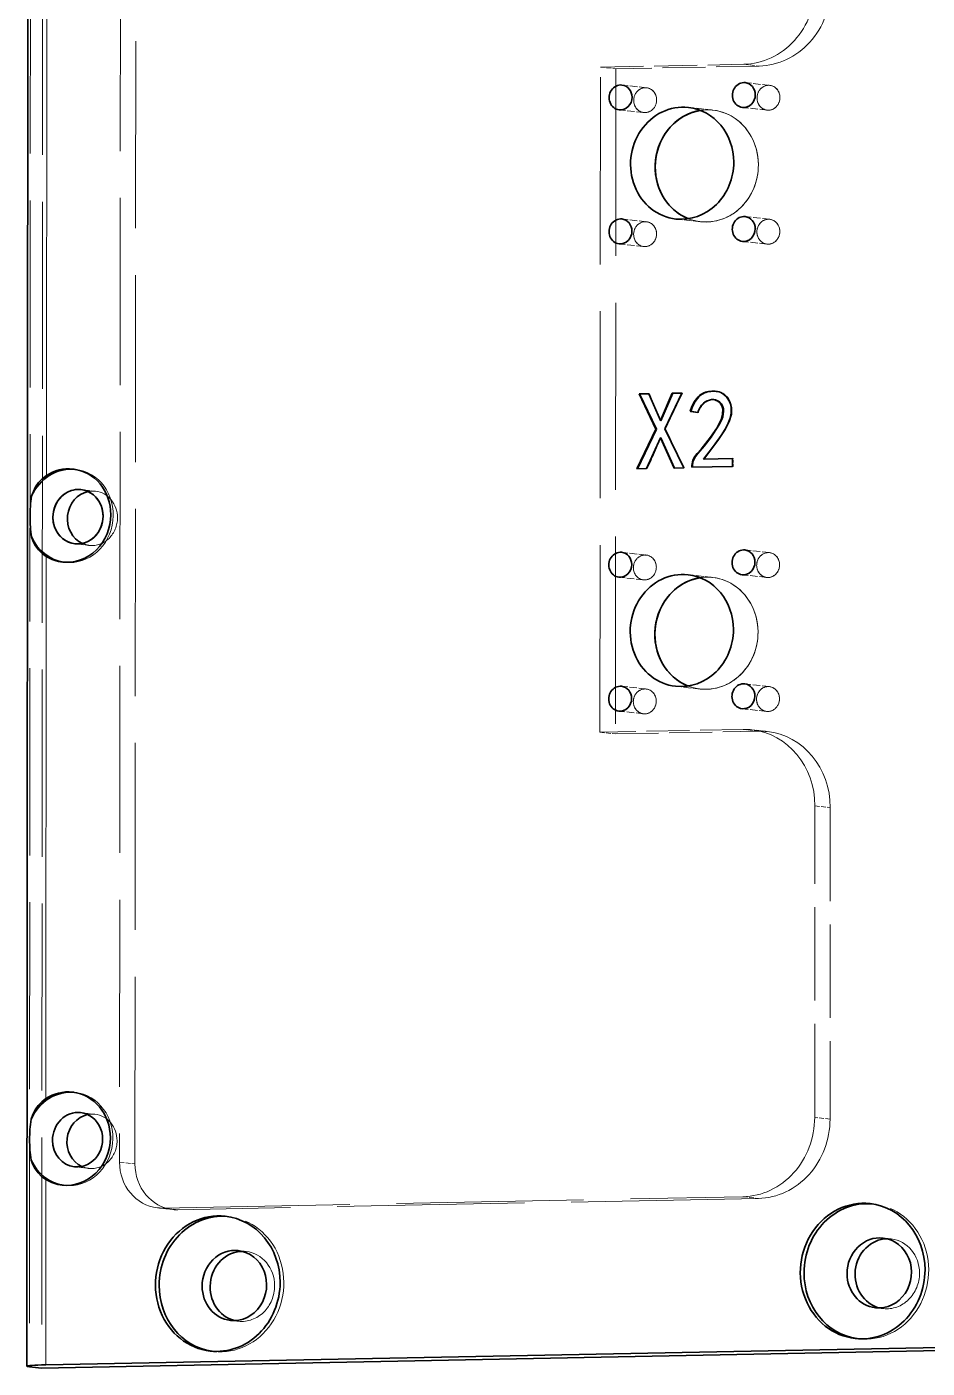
# Model space of a CAD drawing. Header units: millimetres. Extents: x -631 to 3210, y -446 to 2288.
# Drawn here: x 2824.5 to 2882.3, y 1082.2 to 1168.2 of the extents above; entities that cross this region are included whole.
import ezdxf

# ---------------------------------------------------------------- set-up
doc = ezdxf.new("R2010")
doc.units = ezdxf.units.MM
doc.linetypes.add('DASHED', pattern=[15, 12, -3])
doc.layers.get('0').update_dxf_attribs({"lineweight": 18})

msp = doc.modelspace()

# ---------------------------------------------------------------- linework, layer by layer
at = {"color": 7, "lineweight": 35}
for p, q in [((2824.677, 1262.115), (2824.548, 1082.316)), ((2824.677, 1262.115), (2824.548, 1082.316)), ((2825.499, 1082.191), (3101.159, 1087.58)), ((2825.499, 1082.191), (3101.159, 1087.58)), ((2825.759, 1082.402), (3097.743, 1087.719)), ((2825.759, 1082.402), (3097.743, 1087.719))]:
    msp.add_line(p, q, dxfattribs=at)
at = {"color": 7, "linetype": 'DASHED', "lineweight": 13}
for p, q in [((2824.839, 1262.078), (2824.71, 1082.278)), ((2824.839, 1262.078), (2824.71, 1082.278)), ((2825.629, 1261.99), (2825.499, 1082.191)), ((2825.629, 1261.99), (2825.499, 1082.191)), ((2830.604, 1247.233), (2830.495, 1095.403)), ((2830.604, 1247.233), (2830.495, 1095.403)), ((2831.481, 1095.293), (2831.59, 1247.124)), ((2831.481, 1095.293), (2831.59, 1247.124)), ((2861.296, 1122.974), (2861.327, 1165.627)), ((2861.296, 1122.974), (2861.327, 1165.627)), ((2862.313, 1165.517), (2862.283, 1122.865)), ((2862.313, 1165.517), (2862.283, 1122.865)), ((2833.249, 1092.46), (2870.463, 1093.187)), ((2833.249, 1092.46), (2870.463, 1093.187)), ((2871.45, 1093.078), (2834.236, 1092.351)), ((2871.45, 1093.078), (2834.236, 1092.351))]:
    msp.add_line(p, q, dxfattribs=at)
at = {"color": 7, "lineweight": 13}
for p, q in [((2825.825, 1174.201), (2825.8, 1139.436)), ((2825.825, 1174.201), (2825.8, 1139.436)), ((2825.796, 1134.246), (2825.771, 1099.481)), ((2825.796, 1134.246), (2825.771, 1099.481))]:
    msp.add_line(p, q, dxfattribs=at)
at = {"color": 7, "linetype": 'DASHED', "lineweight": 13, "ltscale": 0.229759}
msp.add_line((2861.327, 1165.627), (2870.516, 1165.806), dxfattribs=at)
msp.add_line((2861.327, 1165.627), (2870.516, 1165.806), dxfattribs=at)
at = {"color": 7, "linetype": 'DASHED', "lineweight": 13, "ltscale": 0.02481}
for p, q in [((2861.327, 1165.627), (2862.313, 1165.517)), ((2861.327, 1165.627), (2862.313, 1165.517)), ((2832.922, 1092.475), (2833.908, 1092.365)), ((2832.922, 1092.475), (2833.908, 1092.365)), ((2834.236, 1092.351), (2833.249, 1092.46)), ((2834.236, 1092.351), (2833.249, 1092.46)), ((2870.463, 1093.187), (2871.45, 1093.078)), ((2870.463, 1093.187), (2871.45, 1093.078))]:
    msp.add_line(p, q, dxfattribs=at)
at = {"color": 7, "linetype": 'DASHED', "lineweight": 13, "ltscale": 0.22976}
for p, q in [((2871.502, 1165.697), (2862.313, 1165.517)), ((2871.502, 1165.697), (2862.313, 1165.517)), ((2870.485, 1123.154), (2861.296, 1122.974)), ((2870.485, 1123.154), (2861.296, 1122.974)), ((2862.283, 1122.865), (2871.471, 1123.045)), ((2862.283, 1122.865), (2871.471, 1123.045))]:
    msp.add_line(p, q, dxfattribs=at)
at = {"color": 7, "linetype": 'DASHED', "lineweight": 13, "ltscale": 0.024812}
for p, q in [((2870.516, 1165.806), (2871.502, 1165.697)), ((2870.516, 1165.806), (2871.502, 1165.697)), ((2861.296, 1122.974), (2862.283, 1122.865)), ((2861.296, 1122.974), (2862.283, 1122.865)), ((2871.471, 1123.045), (2870.485, 1123.154)), ((2871.471, 1123.045), (2870.485, 1123.154)), ((2872.017, 1123.02), (2871.031, 1123.129)), ((2872.017, 1123.02), (2871.031, 1123.129)), ((2875.076, 1118.249), (2876.062, 1118.14)), ((2875.076, 1118.249), (2876.062, 1118.14)), ((2876.048, 1098.162), (2875.061, 1098.271)), ((2876.048, 1098.162), (2875.061, 1098.271)), ((2830.495, 1095.403), (2831.481, 1095.293)), ((2830.495, 1095.403), (2831.481, 1095.293))]:
    msp.add_line(p, q, dxfattribs=at)
at = {"color": 7, "linetype": 'DASHED', "lineweight": 13, "ltscale": 0.039698}
for p, q in [((2864.284, 1164.302), (2862.705, 1164.476)), ((2864.284, 1164.302), (2862.705, 1164.476)), ((2872.186, 1164.456), (2870.607, 1164.631)), ((2872.186, 1164.456), (2870.607, 1164.631)), ((2868.539, 1162.867), (2866.961, 1163.041)), ((2868.539, 1162.867), (2866.961, 1163.041)), ((2872.01, 1162.866), (2870.431, 1163.041)), ((2872.01, 1162.866), (2870.431, 1163.041)), ((2864.108, 1162.711), (2862.529, 1162.886)), ((2864.108, 1162.711), (2862.529, 1162.886)), ((2864.277, 1155.711), (2862.699, 1155.886)), ((2864.277, 1155.711), (2862.699, 1155.886)), ((2867.748, 1155.71), (2866.169, 1155.885)), ((2867.748, 1155.71), (2866.169, 1155.885)), ((2872.18, 1155.866), (2870.601, 1156.04)), ((2872.18, 1155.866), (2870.601, 1156.04)), ((2872.004, 1154.275), (2870.425, 1154.45)), ((2872.004, 1154.275), (2870.425, 1154.45)), ((2864.101, 1154.121), (2862.523, 1154.296)), ((2864.101, 1154.121), (2862.523, 1154.296)), ((2872.164, 1134.49), (2870.586, 1134.664)), ((2872.164, 1134.49), (2870.586, 1134.664)), ((2864.262, 1134.335), (2862.684, 1134.51)), ((2864.262, 1134.335), (2862.684, 1134.51)), ((2864.086, 1132.745), (2862.508, 1132.919)), ((2864.086, 1132.745), (2862.508, 1132.919)), ((2868.518, 1132.9), (2866.94, 1133.075)), ((2868.518, 1132.9), (2866.94, 1133.075)), ((2871.988, 1132.899), (2870.41, 1133.074)), ((2871.988, 1132.899), (2870.41, 1133.074)), ((2872.158, 1125.899), (2870.58, 1126.074)), ((2872.158, 1125.899), (2870.58, 1126.074)), ((2867.726, 1125.744), (2866.148, 1125.918)), ((2867.726, 1125.744), (2866.148, 1125.918)), ((2864.08, 1124.154), (2862.502, 1124.329)), ((2864.08, 1124.154), (2862.502, 1124.329)), ((2871.982, 1124.309), (2870.404, 1124.484)), ((2871.982, 1124.309), (2870.404, 1124.484))]:
    msp.add_line(p, q, dxfattribs=at)
at = {"color": 7, "lineweight": 35, "ltscale": 0.015489}
for p, q in [((2863.801, 1144.67), (2864.42, 1144.682)), ((2863.801, 1144.67), (2864.42, 1144.682)), ((2864.288, 1139.881), (2863.668, 1139.869)), ((2864.288, 1139.881), (2863.668, 1139.869))]:
    msp.add_line(p, q, dxfattribs=at)
at = {"color": 7, "lineweight": 35, "ltscale": 0.062455}
msp.add_line((2864.883, 1142.418), (2863.801, 1144.67), dxfattribs=at)
msp.add_line((2864.883, 1142.418), (2863.801, 1144.67), dxfattribs=at)
at = {"color": 7, "lineweight": 35, "ltscale": 0.000991737}
msp.add_line((2863.84, 1144.665), (2863.801, 1144.67), dxfattribs=at)
msp.add_line((2863.84, 1144.665), (2863.801, 1144.67), dxfattribs=at)
at = {"color": 7, "lineweight": 35, "ltscale": 0.014558}
msp.add_line((2864.423, 1144.677), (2863.84, 1144.665), dxfattribs=at)
msp.add_line((2864.423, 1144.677), (2863.84, 1144.665), dxfattribs=at)
at = {"color": 7, "lineweight": 35, "ltscale": 0.062456}
msp.add_line((2863.84, 1144.665), (2864.923, 1142.414), dxfattribs=at)
msp.add_line((2863.84, 1144.665), (2864.923, 1142.414), dxfattribs=at)
at = {"color": 7, "lineweight": 35, "ltscale": 0.046998}
msp.add_line((2864.42, 1144.682), (2865.168, 1142.957), dxfattribs=at)
msp.add_line((2864.42, 1144.682), (2865.168, 1142.957), dxfattribs=at)
at = {"color": 7, "linetype": 'DASHED', "lineweight": 13, "ltscale": 0.000993254}
for p, q in [((2864.46, 1144.677), (2864.42, 1144.682)), ((2864.46, 1144.677), (2864.42, 1144.682)), ((2867.97, 1144.073), (2867.93, 1144.077)), ((2867.97, 1144.073), (2867.93, 1144.077)), ((2868.873, 1144.817), (2868.834, 1144.822)), ((2868.873, 1144.817), (2868.834, 1144.822)), ((2869.75, 1143.434), (2869.711, 1143.438)), ((2869.75, 1143.434), (2869.711, 1143.438)), ((2869.353, 1142.395), (2869.314, 1142.399)), ((2869.353, 1142.395), (2869.314, 1142.399)), ((2864.327, 1139.877), (2864.288, 1139.881)), ((2864.327, 1139.877), (2864.288, 1139.881)), ((2866.082, 1139.911), (2866.043, 1139.916)), ((2866.082, 1139.911), (2866.043, 1139.916))]:
    msp.add_line(p, q, dxfattribs=at)
at = {"color": 7, "linetype": 'DASHED', "lineweight": 13, "ltscale": 0.000932492}
msp.add_line((2864.46, 1144.677), (2864.423, 1144.677), dxfattribs=at)
msp.add_line((2864.46, 1144.677), (2864.423, 1144.677), dxfattribs=at)
at = {"color": 7, "linetype": 'DASHED', "lineweight": 13, "ltscale": 0.046998}
msp.add_line((2865.207, 1142.952), (2864.46, 1144.677), dxfattribs=at)
msp.add_line((2865.207, 1142.952), (2864.46, 1144.677), dxfattribs=at)
at = {"color": 7, "lineweight": 35, "ltscale": 0.047694}
for p, q in [((2865.168, 1142.957), (2865.917, 1144.711)), ((2865.168, 1142.957), (2865.917, 1144.711)), ((2865.957, 1144.707), (2865.207, 1142.952)), ((2865.957, 1144.707), (2865.207, 1142.952))]:
    msp.add_line(p, q, dxfattribs=at)
at = {"color": 7, "lineweight": 35, "ltscale": 0.063447}
msp.add_line((2866.537, 1144.723), (2865.451, 1142.429), dxfattribs=at)
msp.add_line((2866.537, 1144.723), (2865.451, 1142.429), dxfattribs=at)
at = {"color": 7, "linetype": 'DASHED', "lineweight": 13, "ltscale": 0.063447}
msp.add_line((2865.491, 1142.425), (2866.576, 1144.719), dxfattribs=at)
msp.add_line((2865.491, 1142.425), (2866.576, 1144.719), dxfattribs=at)
at = {"color": 7, "lineweight": 35, "ltscale": 0.015491}
for p, q in [((2865.917, 1144.711), (2866.537, 1144.723)), ((2865.917, 1144.711), (2866.537, 1144.723)), ((2866.662, 1139.928), (2866.043, 1139.916)), ((2866.662, 1139.928), (2866.043, 1139.916))]:
    msp.add_line(p, q, dxfattribs=at)
at = {"color": 7, "lineweight": 35, "ltscale": 0.000993254}
for p, q in [((2865.957, 1144.707), (2865.917, 1144.711)), ((2865.957, 1144.707), (2865.917, 1144.711)), ((2867.117, 1143.551), (2867.078, 1143.555)), ((2867.117, 1143.551), (2867.078, 1143.555)), ((2864.923, 1142.414), (2864.883, 1142.418)), ((2864.923, 1142.414), (2864.883, 1142.418)), ((2865.207, 1142.952), (2865.168, 1142.957)), ((2865.207, 1142.952), (2865.168, 1142.957)), ((2865.206, 1141.858), (2865.167, 1141.862)), ((2865.206, 1141.858), (2865.167, 1141.862)), ((2867.967, 1140.481), (2867.928, 1140.485)), ((2867.967, 1140.481), (2867.928, 1140.485))]:
    msp.add_line(p, q, dxfattribs=at)
at = {"color": 7, "lineweight": 35, "ltscale": 0.014441}
msp.add_line((2866.534, 1144.718), (2865.957, 1144.707), dxfattribs=at)
msp.add_line((2866.534, 1144.718), (2865.957, 1144.707), dxfattribs=at)
at = {"color": 7, "linetype": 'DASHED', "lineweight": 13, "ltscale": 0.001048}
msp.add_line((2866.576, 1144.719), (2866.534, 1144.718), dxfattribs=at)
msp.add_line((2866.576, 1144.719), (2866.534, 1144.718), dxfattribs=at)
at = {"color": 7, "linetype": 'DASHED', "lineweight": 13, "ltscale": 0.000991737}
for p, q in [((2866.576, 1144.719), (2866.537, 1144.723)), ((2866.576, 1144.719), (2866.537, 1144.723)), ((2868.486, 1144.307), (2868.447, 1144.312)), ((2868.486, 1144.307), (2868.447, 1144.312)), ((2868.788, 1144.829), (2868.749, 1144.834)), ((2868.788, 1144.829), (2868.749, 1144.834)), ((2869.286, 1144.631), (2869.247, 1144.636)), ((2869.286, 1144.631), (2869.247, 1144.636)), ((2869.642, 1144.186), (2869.603, 1144.191)), ((2869.642, 1144.186), (2869.603, 1144.191)), ((2867.608, 1143.476), (2867.568, 1143.481)), ((2867.608, 1143.476), (2867.568, 1143.481)), ((2865.491, 1142.425), (2865.451, 1142.429)), ((2865.491, 1142.425), (2865.451, 1142.429)), ((2863.708, 1139.865), (2863.668, 1139.869)), ((2863.708, 1139.865), (2863.668, 1139.869)), ((2866.662, 1139.928), (2866.702, 1139.923)), ((2866.662, 1139.928), (2866.702, 1139.923)), ((2867.218, 1139.961), (2867.179, 1139.966)), ((2867.218, 1139.961), (2867.179, 1139.966)), ((2869.825, 1140.517), (2869.786, 1140.522)), ((2869.825, 1140.517), (2869.786, 1140.522)), ((2869.825, 1140.012), (2869.786, 1140.017)), ((2869.825, 1140.012), (2869.786, 1140.017))]:
    msp.add_line(p, q, dxfattribs=at)
at = {"color": 7, "lineweight": 13, "ltscale": 0.000991737}
for p, q in [((2867.634, 1144.487), (2867.595, 1144.491)), ((2867.634, 1144.487), (2867.595, 1144.491)), ((2869.109, 1143.027), (2869.07, 1143.031)), ((2869.109, 1143.027), (2869.07, 1143.031)), ((2868.425, 1141.9), (2868.385, 1141.904)), ((2868.425, 1141.9), (2868.385, 1141.904)), ((2867.179, 1140.078), (2867.218, 1140.074)), ((2867.179, 1140.078), (2867.218, 1140.074))]:
    msp.add_line(p, q, dxfattribs=at)
at = {"color": 7, "lineweight": 13, "ltscale": 0.000993254}
for p, q in [((2868.41, 1144.829), (2868.37, 1144.834)), ((2868.41, 1144.829), (2868.37, 1144.834)), ((2868.972, 1144.142), (2868.932, 1144.146)), ((2868.972, 1144.142), (2868.932, 1144.146)), ((2869.206, 1143.704), (2869.167, 1143.708)), ((2869.206, 1143.704), (2869.167, 1143.708)), ((2867.574, 1140.845), (2867.535, 1140.85)), ((2867.574, 1140.845), (2867.535, 1140.85))]:
    msp.add_line(p, q, dxfattribs=at)
at = {"color": 7, "lineweight": 35, "ltscale": 0.001041}
msp.add_line((2868.59, 1144.303), (2868.548, 1144.307), dxfattribs=at)
msp.add_line((2868.59, 1144.303), (2868.548, 1144.307), dxfattribs=at)
at = {"color": 7, "lineweight": 35, "ltscale": 0.002118}
msp.add_line((2868.75, 1144.834), (2868.834, 1144.822), dxfattribs=at)
msp.add_line((2868.75, 1144.834), (2868.834, 1144.822), dxfattribs=at)
at = {"color": 7, "linetype": 'DASHED', "lineweight": 13, "ltscale": 0.000507723}
msp.add_line((2868.788, 1144.829), (2868.768, 1144.832), dxfattribs=at)
msp.add_line((2868.788, 1144.829), (2868.768, 1144.832), dxfattribs=at)
at = {"color": 7, "linetype": 'DASHED', "lineweight": 13, "ltscale": 0.002138}
msp.add_line((2868.873, 1144.817), (2868.788, 1144.829), dxfattribs=at)
msp.add_line((2868.873, 1144.817), (2868.788, 1144.829), dxfattribs=at)
at = {"color": 7, "lineweight": 35, "ltscale": 0.0124}
msp.add_line((2867.568, 1143.481), (2867.078, 1143.555), dxfattribs=at)
msp.add_line((2867.568, 1143.481), (2867.078, 1143.555), dxfattribs=at)
at = {"color": 7, "lineweight": 35, "ltscale": 0.011414}
msp.add_line((2867.117, 1143.551), (2867.569, 1143.482), dxfattribs=at)
msp.add_line((2867.117, 1143.551), (2867.569, 1143.482), dxfattribs=at)
at = {"color": 7, "linetype": 'DASHED', "lineweight": 13, "ltscale": 0.000984813}
msp.add_line((2867.569, 1143.482), (2867.608, 1143.476), dxfattribs=at)
msp.add_line((2867.569, 1143.482), (2867.608, 1143.476), dxfattribs=at)
at = {"color": 7, "lineweight": 35, "ltscale": 0.070593}
for p, q in [((2863.668, 1139.869), (2864.883, 1142.418)), ((2863.668, 1139.869), (2864.883, 1142.418)), ((2864.923, 1142.414), (2863.708, 1139.865)), ((2864.923, 1142.414), (2863.708, 1139.865))]:
    msp.add_line(p, q, dxfattribs=at)
at = {"color": 7, "lineweight": 35, "ltscale": 0.069485}
msp.add_line((2865.451, 1142.429), (2866.662, 1139.928), dxfattribs=at)
msp.add_line((2865.451, 1142.429), (2866.662, 1139.928), dxfattribs=at)
at = {"color": 7, "linetype": 'DASHED', "lineweight": 13, "ltscale": 0.069485}
msp.add_line((2866.702, 1139.923), (2865.491, 1142.425), dxfattribs=at)
msp.add_line((2866.702, 1139.923), (2865.491, 1142.425), dxfattribs=at)
at = {"color": 7, "lineweight": 35, "ltscale": 0.054187}
msp.add_line((2865.167, 1141.862), (2864.288, 1139.881), dxfattribs=at)
msp.add_line((2865.167, 1141.862), (2864.288, 1139.881), dxfattribs=at)
at = {"color": 7, "linetype": 'DASHED', "lineweight": 13, "ltscale": 0.054187}
msp.add_line((2864.327, 1139.877), (2865.206, 1141.858), dxfattribs=at)
msp.add_line((2864.327, 1139.877), (2865.206, 1141.858), dxfattribs=at)
at = {"color": 7, "lineweight": 35, "ltscale": 0.053376}
for p, q in [((2866.043, 1139.916), (2865.167, 1141.862)), ((2866.043, 1139.916), (2865.167, 1141.862)), ((2865.206, 1141.858), (2866.082, 1139.911)), ((2865.206, 1141.858), (2866.082, 1139.911))]:
    msp.add_line(p, q, dxfattribs=at)
at = {"color": 7, "linetype": 'DASHED', "lineweight": 13, "ltscale": 0.00397}
for p, q in [((2827.664, 1139.832), (2827.506, 1139.85)), ((2827.664, 1139.832), (2827.506, 1139.85)), ((2827.004, 1133.869), (2826.846, 1133.886)), ((2827.004, 1133.869), (2826.846, 1133.886)), ((2827.635, 1099.877), (2827.477, 1099.894)), ((2827.635, 1099.877), (2827.477, 1099.894))]:
    msp.add_line(p, q, dxfattribs=at)
at = {"color": 7, "linetype": 'DASHED', "lineweight": 13, "ltscale": 0.015491}
msp.add_line((2863.708, 1139.865), (2864.327, 1139.877), dxfattribs=at)
msp.add_line((2863.708, 1139.865), (2864.327, 1139.877), dxfattribs=at)
at = {"color": 7, "linetype": 'DASHED', "lineweight": 13, "ltscale": 0.015489}
msp.add_line((2866.082, 1139.911), (2866.702, 1139.923), dxfattribs=at)
msp.add_line((2866.082, 1139.911), (2866.702, 1139.923), dxfattribs=at)
at = {"color": 7, "lineweight": 35, "ltscale": 0.002806}
for p, q in [((2867.179, 1139.966), (2867.179, 1140.078)), ((2867.179, 1139.966), (2867.179, 1140.078)), ((2867.218, 1140.074), (2867.218, 1139.961)), ((2867.218, 1140.074), (2867.218, 1139.961))]:
    msp.add_line(p, q, dxfattribs=at)
at = {"color": 7, "lineweight": 35, "ltscale": 0.065184}
msp.add_line((2869.786, 1140.017), (2867.179, 1139.966), dxfattribs=at)
msp.add_line((2869.786, 1140.017), (2867.179, 1139.966), dxfattribs=at)
at = {"color": 7, "linetype": 'DASHED', "lineweight": 13, "ltscale": 0.065184}
msp.add_line((2867.218, 1139.961), (2869.825, 1140.012), dxfattribs=at)
msp.add_line((2867.218, 1139.961), (2869.825, 1140.012), dxfattribs=at)
at = {"color": 7, "lineweight": 35, "ltscale": 0.046469}
msp.add_line((2867.928, 1140.485), (2869.786, 1140.522), dxfattribs=at)
msp.add_line((2867.928, 1140.485), (2869.786, 1140.522), dxfattribs=at)
at = {"color": 7, "lineweight": 35, "ltscale": 0.045481}
msp.add_line((2869.786, 1140.517), (2867.967, 1140.481), dxfattribs=at)
msp.add_line((2869.786, 1140.517), (2867.967, 1140.481), dxfattribs=at)
at = {"color": 7, "lineweight": 35, "ltscale": 0.012627}
msp.add_line((2869.786, 1140.522), (2869.786, 1140.017), dxfattribs=at)
msp.add_line((2869.786, 1140.522), (2869.786, 1140.017), dxfattribs=at)
at = {"color": 7, "linetype": 'DASHED', "lineweight": 13, "ltscale": 0.000985902}
msp.add_line((2869.825, 1140.517), (2869.786, 1140.517), dxfattribs=at)
msp.add_line((2869.825, 1140.517), (2869.786, 1140.517), dxfattribs=at)
at = {"color": 7, "linetype": 'DASHED', "lineweight": 13, "ltscale": 0.012627}
msp.add_line((2869.825, 1140.012), (2869.825, 1140.517), dxfattribs=at)
msp.add_line((2869.825, 1140.012), (2869.825, 1140.517), dxfattribs=at)
at = {"color": 7, "linetype": 'DASHED', "lineweight": 13, "ltscale": 0.023323}
for p, q in [((2828.947, 1138.433), (2828.02, 1138.535)), ((2828.947, 1138.433), (2828.02, 1138.535)), ((2828.562, 1134.954), (2827.635, 1135.056)), ((2828.562, 1134.954), (2827.635, 1135.056)), ((2828.918, 1098.477), (2827.991, 1098.58)), ((2828.918, 1098.477), (2827.991, 1098.58)), ((2828.533, 1094.998), (2827.606, 1095.101)), ((2828.533, 1094.998), (2827.606, 1095.101))]:
    msp.add_line(p, q, dxfattribs=at)
at = {"color": 7, "linetype": 'DASHED', "lineweight": 13, "ltscale": 0.039697}
msp.add_line((2864.256, 1125.745), (2862.677, 1125.919), dxfattribs=at)
msp.add_line((2864.256, 1125.745), (2862.677, 1125.919), dxfattribs=at)
at = {"color": 7, "linetype": 'DASHED', "lineweight": 13, "ltscale": 0.499442}
msp.add_line((2875.061, 1098.271), (2875.076, 1118.249), dxfattribs=at)
msp.add_line((2875.061, 1098.271), (2875.076, 1118.249), dxfattribs=at)
at = {"color": 7, "linetype": 'DASHED', "lineweight": 13, "ltscale": 0.499443}
msp.add_line((2876.062, 1118.14), (2876.048, 1098.162), dxfattribs=at)
msp.add_line((2876.062, 1118.14), (2876.048, 1098.162), dxfattribs=at)
at = {"color": 7, "lineweight": 13, "ltscale": 0.297217}
msp.add_line((2825.767, 1094.29), (2825.759, 1082.402), dxfattribs=at)
msp.add_line((2825.767, 1094.29), (2825.759, 1082.402), dxfattribs=at)
at = {"color": 7, "linetype": 'DASHED', "lineweight": 13, "ltscale": 0.003968}
msp.add_line((2826.975, 1093.913), (2826.818, 1093.931), dxfattribs=at)
msp.add_line((2826.975, 1093.913), (2826.818, 1093.931), dxfattribs=at)
at = {"color": 7, "linetype": 'DASHED', "lineweight": 13, "ltscale": 0.005955}
for p, q in [((2878.853, 1092.717), (2878.616, 1092.744)), ((2878.853, 1092.717), (2878.616, 1092.744)), ((2837.504, 1091.909), (2837.267, 1091.935)), ((2837.504, 1091.909), (2837.267, 1091.935))]:
    msp.add_line(p, q, dxfattribs=at)
at = {"color": 7, "linetype": 'DASHED', "lineweight": 13, "ltscale": 0.012902}
for p, q in [((2879.963, 1090.482), (2879.45, 1090.538)), ((2879.963, 1090.482), (2879.45, 1090.538)), ((2838.615, 1089.673), (2838.102, 1089.73)), ((2838.615, 1089.673), (2838.102, 1089.73)), ((2879.468, 1086.009), (2878.956, 1086.066)), ((2879.468, 1086.009), (2878.956, 1086.066)), ((2838.12, 1085.201), (2837.607, 1085.257)), ((2838.12, 1085.201), (2837.607, 1085.257))]:
    msp.add_line(p, q, dxfattribs=at)
at = {"color": 7, "linetype": 'DASHED', "lineweight": 13, "ltscale": 0.005953}
for p, q in [((2877.896, 1084.07), (2877.659, 1084.096)), ((2877.896, 1084.07), (2877.659, 1084.096)), ((2836.547, 1083.262), (2836.31, 1083.288)), ((2836.547, 1083.262), (2836.31, 1083.288))]:
    msp.add_line(p, q, dxfattribs=at)
at = {"color": 7, "lineweight": 35, "ltscale": 0.019848}
msp.add_line((2824.71, 1082.278), (2825.499, 1082.191), dxfattribs=at)
msp.add_line((2824.71, 1082.278), (2825.499, 1082.191), dxfattribs=at)
at = {"color": 7, "lineweight": 35}
for points in [[(2867.078, 1143.555), (2867.189, 1143.863), (2867.335, 1144.154), (2867.595, 1144.491)], [(2867.078, 1143.555), (2867.189, 1143.863), (2867.335, 1144.154), (2867.595, 1144.491)], [(2867.634, 1144.487), (2867.394, 1144.182), (2867.204, 1143.8), (2867.117, 1143.551)], [(2867.634, 1144.487), (2867.394, 1144.182), (2867.204, 1143.8), (2867.117, 1143.551)], [(2869.167, 1143.708), (2869.112, 1143.908), (2869.005, 1144.078), (2868.932, 1144.146)], [(2869.167, 1143.708), (2869.112, 1143.908), (2869.005, 1144.078), (2868.932, 1144.146)], [(2868.972, 1144.142), (2869.077, 1144.033), (2869.152, 1143.901), (2869.206, 1143.704)], [(2868.972, 1144.142), (2869.077, 1144.033), (2869.152, 1143.901), (2869.206, 1143.704)], [(2869.247, 1144.636), (2869.415, 1144.484), (2869.603, 1144.191)], [(2869.247, 1144.636), (2869.415, 1144.484), (2869.603, 1144.191)], [(2869.603, 1144.191), (2869.681, 1143.976), (2869.716, 1143.748), (2869.711, 1143.438)], [(2869.603, 1144.191), (2869.681, 1143.976), (2869.716, 1143.748), (2869.711, 1143.438)], [(2869.07, 1143.031), (2869.161, 1143.364), (2869.167, 1143.708)], [(2869.07, 1143.031), (2869.161, 1143.364), (2869.167, 1143.708)], [(2869.711, 1143.438), (2869.643, 1143.107), (2869.524, 1142.792), (2869.314, 1142.399)], [(2869.711, 1143.438), (2869.643, 1143.107), (2869.524, 1142.792), (2869.314, 1142.399)], [(2869.314, 1142.399), (2869.057, 1142.006), (2868.502, 1141.234), (2867.928, 1140.485)], [(2869.314, 1142.399), (2869.057, 1142.006), (2868.502, 1141.234), (2867.928, 1140.485)], [(2868.385, 1141.904), (2868.778, 1142.481), (2868.958, 1142.79), (2869.07, 1143.031)], [(2868.385, 1141.904), (2868.778, 1142.481), (2868.958, 1142.79), (2869.07, 1143.031)], [(2869.109, 1143.027), (2868.966, 1142.726), (2868.537, 1142.058), (2868.425, 1141.9)], [(2869.109, 1143.027), (2868.966, 1142.726), (2868.537, 1142.058), (2868.425, 1141.9)], [(2867.535, 1140.85), (2867.774, 1141.116), (2868.385, 1141.904)], [(2867.535, 1140.85), (2867.774, 1141.116), (2868.385, 1141.904)], [(2868.425, 1141.9), (2867.981, 1141.314), (2867.574, 1140.845)], [(2868.425, 1141.9), (2867.981, 1141.314), (2867.574, 1140.845)], [(2867.179, 1140.078), (2867.247, 1140.422), (2867.371, 1140.651), (2867.535, 1140.85)], [(2867.179, 1140.078), (2867.247, 1140.422), (2867.371, 1140.651), (2867.535, 1140.85)], [(2867.574, 1140.845), (2867.376, 1140.594), (2867.251, 1140.315), (2867.218, 1140.074)], [(2867.574, 1140.845), (2867.376, 1140.594), (2867.251, 1140.315), (2867.218, 1140.074)], [(2824.854, 1138.108), (2824.966, 1138.421), (2825.113, 1138.715), (2825.3, 1138.986), (2825.528, 1139.228), (2825.8, 1139.436)], [(2824.854, 1138.108), (2824.966, 1138.421), (2825.113, 1138.715), (2825.3, 1138.986), (2825.528, 1139.228), (2825.8, 1139.436)], [(2825.796, 1134.246), (2825.525, 1134.441), (2825.294, 1134.671), (2825.108, 1134.925), (2824.962, 1135.201), (2824.852, 1135.496)], [(2825.796, 1134.246), (2825.525, 1134.441), (2825.294, 1134.671), (2825.108, 1134.925), (2824.962, 1135.201), (2824.852, 1135.496)], [(2824.825, 1098.153), (2824.937, 1098.466), (2825.084, 1098.76), (2825.271, 1099.03), (2825.5, 1099.272), (2825.771, 1099.481)], [(2824.825, 1098.153), (2824.937, 1098.466), (2825.084, 1098.76), (2825.271, 1099.03), (2825.5, 1099.272), (2825.771, 1099.481)], [(2825.767, 1094.29), (2825.496, 1094.486), (2825.266, 1094.716), (2825.08, 1094.97), (2824.933, 1095.246), (2824.823, 1095.54)], [(2825.767, 1094.29), (2825.496, 1094.486), (2825.266, 1094.716), (2825.08, 1094.97), (2824.933, 1095.246), (2824.823, 1095.54)]]:
    msp.add_lwpolyline(points, dxfattribs=at)
at = {"color": 7, "linetype": 'DASHED', "lineweight": 13}
for points in [[(2869.642, 1144.186), (2869.505, 1144.416), (2869.286, 1144.631)], [(2869.642, 1144.186), (2869.505, 1144.416), (2869.286, 1144.631)], [(2869.75, 1143.434), (2869.751, 1143.79), (2869.671, 1144.122), (2869.642, 1144.186)], [(2869.75, 1143.434), (2869.751, 1143.79), (2869.671, 1144.122), (2869.642, 1144.186)], [(2869.353, 1142.395), (2869.604, 1142.883), (2869.741, 1143.357), (2869.75, 1143.434)], [(2869.353, 1142.395), (2869.604, 1142.883), (2869.741, 1143.357), (2869.75, 1143.434)], [(2867.967, 1140.481), (2868.92, 1141.748), (2869.353, 1142.395)], [(2867.967, 1140.481), (2868.92, 1141.748), (2869.353, 1142.395)]]:
    msp.add_lwpolyline(points, dxfattribs=at)
at = {"color": 7, "lineweight": 35}
for centre, radius, start, end in [((2868.862, 1143.108), 1.345, 133.85564, 163.90904), ((2868.862, 1143.108), 1.345, 133.85564, 163.90904), ((2868.444, 1143.615), 1.22, 93.4523, 134.07862), ((2868.444, 1143.615), 1.22, 93.4523, 134.07862), ((2868.482, 1143.612), 1.219, 93.42646, 134.09971), ((2868.482, 1143.612), 1.219, 93.42646, 134.09971), ((2868.687, 1143.107), 1.229, 101.26439, 127.93554), ((2868.687, 1143.107), 1.229, 101.26439, 127.93554), ((2868.563, 1142.849), 1.994, 84.61243, 95.53771), ((2868.563, 1142.849), 1.994, 84.61243, 95.53771), ((2868.604, 1142.804), 2.034, 85.35909, 95.47643), ((2868.604, 1142.804), 2.034, 85.35909, 95.47643), ((2868.464, 1143.523), 0.789, 83.85588, 91.25276), ((2868.464, 1143.523), 0.789, 83.85588, 91.25276), ((2868.461, 1143.566), 0.747, 50.93888, 83.32118), ((2868.461, 1143.566), 0.747, 50.93888, 83.32118), ((2868.501, 1143.562), 0.746, 50.9127, 83.17601), ((2868.501, 1143.562), 0.746, 50.9127, 83.17601), ((2868.619, 1143.804), 1.041, 52.9834, 78.11838), ((2868.619, 1143.804), 1.041, 52.9834, 78.11838), ((2827.234, 1137.257), 2.608, 83.99842, 123.34267), ((2827.234, 1137.257), 2.608, 83.99842, 123.34267), ((2832.945, 1136.857), 8.188, 171.21204, 180.44984), ((2832.945, 1136.857), 8.188, 171.21204, 180.44984), ((2832.775, 1136.721), 8.018, 179.483, 188.7885), ((2832.775, 1136.721), 8.018, 179.483, 188.7885), ((2827.132, 1136.431), 2.561, 238.56581, 263.618), ((2827.132, 1136.431), 2.561, 238.56581, 263.618), ((2827.205, 1097.301), 2.608, 83.99842, 123.34267), ((2827.205, 1097.301), 2.608, 83.99842, 123.34267), ((2832.916, 1096.902), 8.188, 171.21204, 180.44984), ((2832.916, 1096.902), 8.188, 171.21204, 180.44984), ((2832.747, 1096.765), 8.018, 179.483, 188.7885), ((2832.747, 1096.765), 8.018, 179.483, 188.7885), ((2827.103, 1096.475), 2.561, 238.56581, 263.618), ((2827.103, 1096.475), 2.561, 238.56581, 263.618)]:
    msp.add_arc(centre, radius, start, end, dxfattribs=at)
at = {"color": 7, "linetype": 'DASHED', "lineweight": 13}
for centre, radius, start, end in [((2868.891, 1143.109), 1.333, 133.72095, 164.0411), ((2868.891, 1143.109), 1.333, 133.72095, 164.0411), ((2868.735, 1143.083), 1.25, 101.48169, 127.71149), ((2868.735, 1143.083), 1.25, 101.48169, 127.71149), ((2868.503, 1143.508), 0.799, 83.79362, 91.23398), ((2868.503, 1143.508), 0.799, 83.79362, 91.23398), ((2868.67, 1143.823), 1.015, 52.68901, 78.47567), ((2868.67, 1143.823), 1.015, 52.68901, 78.47567), ((2870.568, 1118.938), 4.217, 83.69221, 91.12325), ((2870.568, 1118.938), 4.217, 83.69221, 91.12325), ((2871.554, 1118.829), 4.217, 83.69189, 91.1233), ((2871.554, 1118.829), 4.217, 83.69189, 91.1233), ((2879.755, 1088.595), 1.898, 83.68817, 91.50383), ((2879.755, 1088.595), 1.898, 83.68817, 91.50383), ((2838.406, 1087.787), 1.898, 83.68817, 91.50383), ((2838.406, 1087.787), 1.898, 83.68817, 91.50383)]:
    msp.add_arc(centre, radius, start, end, dxfattribs=at)
for centre, major_axis, start_param, end_param in [((2870.519, 1170.801), (-0.55, -4.97), 0.11917, 1.689967), ((2870.519, 1170.801), (-0.55, -4.97), 0.11917, 1.689967), ((2871.506, 1170.692), (-0.55, -4.97), 0.11917, 1.689967), ((2871.506, 1170.692), (-0.55, -4.97), 0.11917, 1.689967), ((2864.195, 1163.507), (0.088, 0.795), 6.28316, 9.424753), ((2864.195, 1163.507), (0.088, 0.795), 6.28316, 7.973152), ((2864.195, 1163.507), (0.088, 0.795), 3.141567, 6.28316), ((2864.195, 1163.507), (0.088, 0.795), 4.831559, 6.28316), ((2872.098, 1163.661), (0.088, 0.795), 6.28316, 9.424753), ((2872.098, 1163.661), (0.088, 0.795), 6.28316, 7.973152), ((2872.098, 1163.661), (0.088, 0.795), 3.141567, 6.28316), ((2872.098, 1163.661), (0.088, 0.795), 4.831559, 6.28316), ((2864.195, 1163.507), (0.088, 0.795), 1.689967, 3.141567), ((2864.195, 1163.507), (0.088, 0.795), 3.141567, 4.831559), ((2872.098, 1163.661), (0.088, 0.795), 1.689967, 3.141567), ((2872.098, 1163.661), (0.088, 0.795), 3.141567, 4.831559), ((2868.144, 1159.289), (0.396, 3.578), 6.28316, 6.525667), ((2868.144, 1159.289), (0.396, 3.578), 6.28316, 6.525667), ((2868.144, 1159.289), (0.396, 3.578), 3.141567, 6.28316), ((2868.144, 1159.289), (0.396, 3.578), 4.831559, 6.28316), ((2868.144, 1159.289), (0.396, 3.578), 3.141567, 4.831559), ((2864.189, 1154.916), (0.088, 0.795), 6.28316, 9.424753), ((2864.189, 1154.916), (0.088, 0.795), 6.28316, 7.973152), ((2864.189, 1154.916), (0.088, 0.795), 3.141567, 6.28316), ((2864.189, 1154.916), (0.088, 0.795), 4.831559, 6.28316), ((2868.144, 1159.289), (0.396, 3.578), 2.899019, 3.141567), ((2868.144, 1159.289), (0.396, 3.578), 2.899019, 3.141567), ((2872.092, 1155.071), (0.088, 0.795), 6.28316, 9.424753), ((2872.092, 1155.071), (0.088, 0.795), 6.28316, 7.973152), ((2872.092, 1155.071), (0.088, 0.795), 3.141567, 6.28316), ((2872.092, 1155.071), (0.088, 0.795), 4.831559, 6.28316), ((2864.189, 1154.916), (0.088, 0.795), 1.689967, 3.141567), ((2864.189, 1154.916), (0.088, 0.795), 3.141567, 4.831559), ((2872.092, 1155.071), (0.088, 0.795), 1.689967, 3.141567), ((2872.092, 1155.071), (0.088, 0.795), 3.141567, 4.831559), ((2827.334, 1136.85), (0.33, 2.982), 3.141605, 6.283146), ((2827.334, 1136.85), (0.33, 2.982), 3.141605, 6.283146), ((2827.334, 1136.85), (0.33, 2.982), 6.283146, 6.311923), ((2827.334, 1136.85), (0.33, 2.982), 6.283146, 6.311923), ((2828.755, 1136.693), (-0.192, -1.739), 3.141567, 3.436193), ((2828.755, 1136.693), (-0.192, -1.739), 3.141567, 3.436193), ((2828.755, 1136.693), (-0.192, -1.739), 1.689967, 3.141567), ((2828.755, 1136.693), (-0.192, -1.739), 1.689967, 3.141567), ((2828.755, 1136.693), (-0.192, -1.739), 6.28316, 7.973152), ((2828.755, 1136.693), (-0.192, -1.739), 6.28316, 7.973152), ((2828.755, 1136.693), (-0.192, -1.739), 5.988664, 6.28316), ((2828.755, 1136.693), (-0.192, -1.739), 5.988664, 6.28316), ((2827.334, 1136.85), (0.33, 2.982), 3.113069, 3.141605), ((2827.334, 1136.85), (0.33, 2.982), 3.113069, 3.141605), ((2864.174, 1133.54), (0.088, 0.795), 6.28316, 9.424753), ((2864.174, 1133.54), (0.088, 0.795), 6.28316, 7.973152), ((2864.174, 1133.54), (0.088, 0.795), 3.141567, 6.28316), ((2864.174, 1133.54), (0.088, 0.795), 4.831559, 6.28316), ((2872.076, 1133.694), (0.088, 0.795), 6.28316, 9.424753), ((2872.076, 1133.694), (0.088, 0.795), 6.28316, 7.973152), ((2872.076, 1133.694), (0.088, 0.795), 3.141567, 6.28316), ((2872.076, 1133.694), (0.088, 0.795), 4.831559, 6.28316), ((2864.174, 1133.54), (0.088, 0.795), 1.689967, 3.141567), ((2864.174, 1133.54), (0.088, 0.795), 3.141567, 4.831559), ((2868.122, 1129.322), (0.396, 3.578), 6.28316, 6.525667), ((2868.122, 1129.322), (0.396, 3.578), 6.28316, 6.525667), ((2868.122, 1129.322), (0.396, 3.578), 3.141567, 6.28316), ((2868.122, 1129.322), (0.396, 3.578), 4.831559, 6.28316), ((2872.076, 1133.694), (0.088, 0.795), 1.689967, 3.141567), ((2872.076, 1133.694), (0.088, 0.795), 3.141567, 4.831559), ((2868.122, 1129.322), (0.396, 3.578), 3.141567, 4.831559), ((2864.168, 1124.95), (0.088, 0.795), 6.28316, 9.424753), ((2864.168, 1124.95), (0.088, 0.795), 6.28316, 7.973152), ((2864.168, 1124.95), (0.088, 0.795), 3.141567, 6.28316), ((2864.168, 1124.95), (0.088, 0.795), 4.831559, 6.28316), ((2868.122, 1129.322), (0.396, 3.578), 2.899019, 3.141567), ((2868.122, 1129.322), (0.396, 3.578), 2.899019, 3.141567), ((2872.07, 1125.104), (0.088, 0.795), 6.28316, 9.424753), ((2872.07, 1125.104), (0.088, 0.795), 6.28316, 7.973152), ((2872.07, 1125.104), (0.088, 0.795), 3.141567, 6.28316), ((2872.07, 1125.104), (0.088, 0.795), 4.831559, 6.28316), ((2864.168, 1124.95), (0.088, 0.795), 1.689967, 3.141567), ((2864.168, 1124.95), (0.088, 0.795), 3.141567, 4.831559), ((2872.07, 1125.104), (0.088, 0.795), 1.689967, 3.141567), ((2872.07, 1125.104), (0.088, 0.795), 3.141567, 4.831559), ((2870.481, 1118.159), (-0.55, -4.97), 1.689967, 3.141638), ((2870.481, 1118.159), (-0.55, -4.97), 1.689967, 3.141638), ((2871.468, 1118.05), (-0.55, -4.97), 1.689967, 3.141639), ((2871.468, 1118.05), (-0.55, -4.97), 1.689967, 3.141639), ((2827.305, 1096.895), (0.33, 2.982), 3.141605, 6.283146), ((2827.305, 1096.895), (0.33, 2.982), 3.141605, 6.283146), ((2827.305, 1096.895), (0.33, 2.982), 6.283146, 6.311923), ((2827.305, 1096.895), (0.33, 2.982), 6.283146, 6.311923), ((2828.726, 1096.738), (-0.192, -1.739), 3.141567, 3.436193), ((2828.726, 1096.738), (-0.192, -1.739), 3.141567, 3.436193), ((2828.726, 1096.738), (-0.192, -1.739), 1.689967, 3.141567), ((2828.726, 1096.738), (-0.192, -1.739), 1.689967, 3.141567), ((2870.467, 1098.182), (-0.55, -4.97), 0.11917, 1.689967), ((2870.467, 1098.182), (-0.55, -4.97), 0.11917, 1.689967), ((2871.453, 1098.073), (-0.55, -4.97), 0.11917, 1.689967), ((2871.453, 1098.073), (-0.55, -4.97), 0.11917, 1.689967), ((2828.726, 1096.738), (-0.192, -1.739), 6.28316, 7.973152), ((2828.726, 1096.738), (-0.192, -1.739), 6.28316, 7.973152), ((2828.726, 1096.738), (-0.192, -1.739), 5.988664, 6.28316), ((2828.726, 1096.738), (-0.192, -1.739), 5.988664, 6.28316), ((2833.251, 1095.456), (-0.33, -2.982), 4.831559, 6.28323), ((2833.251, 1095.456), (-0.33, -2.982), 4.831559, 6.28323), ((2834.238, 1095.347), (-0.33, -2.982), 4.831559, 6.28323), ((2834.238, 1095.347), (-0.33, -2.982), 4.831559, 6.28323), ((2827.305, 1096.895), (0.33, 2.982), 3.113069, 3.141605), ((2827.305, 1096.895), (0.33, 2.982), 3.113069, 3.141605), ((2833.251, 1095.456), (-0.33, -2.982), 0.000045, 0.11917), ((2833.251, 1095.456), (-0.33, -2.982), 0.000045, 0.11917), ((2878.374, 1088.394), (0.478, 4.324), 3.141567, 6.28316), ((2878.374, 1088.394), (0.478, 4.324), 3.141567, 6.28316), ((2878.374, 1088.394), (0.478, 4.324), 6.28316, 6.313003), ((2878.374, 1088.394), (0.478, 4.324), 6.28316, 6.313003), ((2834.238, 1095.347), (-0.33, -2.982), 0.000045, 0.11917), ((2834.238, 1095.347), (-0.33, -2.982), 0.000045, 0.11917), ((2837.026, 1087.585), (0.478, 4.324), 3.141567, 6.28316), ((2837.026, 1087.585), (0.478, 4.324), 3.141567, 6.28316), ((2837.026, 1087.585), (0.478, 4.324), 6.28316, 6.313003), ((2837.026, 1087.585), (0.478, 4.324), 6.28316, 6.313003), ((2879.716, 1088.245), (-0.247, -2.236), 1.689967, 3.141567), ((2879.716, 1088.245), (-0.247, -2.236), 1.689967, 3.141567), ((2838.367, 1087.437), (-0.247, -2.236), 1.689967, 3.141567), ((2838.367, 1087.437), (-0.247, -2.236), 1.689967, 3.141567), ((2879.716, 1088.245), (-0.247, -2.236), 6.28316, 7.973152), ((2879.716, 1088.245), (-0.247, -2.236), 6.28316, 7.973152), ((2838.367, 1087.437), (-0.247, -2.236), 6.28316, 7.973152), ((2838.367, 1087.437), (-0.247, -2.236), 6.28316, 7.973152), ((2879.716, 1088.245), (-0.247, -2.236), 6.158025, 6.28316), ((2879.716, 1088.245), (-0.247, -2.236), 6.158025, 6.28316), ((2838.367, 1087.437), (-0.247, -2.236), 6.158025, 6.28316), ((2838.367, 1087.437), (-0.247, -2.236), 6.158025, 6.28316), ((2878.374, 1088.394), (0.478, 4.324), 3.11176, 3.141567), ((2878.374, 1088.394), (0.478, 4.324), 3.11176, 3.141567), ((2837.026, 1087.585), (0.478, 4.324), 3.11176, 3.141567), ((2837.026, 1087.585), (0.478, 4.324), 3.11176, 3.141567)]:
    msp.add_ellipse(centre, major_axis=major_axis, ratio=0.917827, start_param=start_param, end_param=end_param, dxfattribs=at)
at = {"color": 7, "lineweight": 35}
for centre, major_axis, ratio, start_param, end_param in [((2862.617, 1163.681), (-0.088, -0.795), 0.917827, 3.141567, 6.28316), ((2862.617, 1163.681), (-0.088, -0.795), 0.917827, 3.141567, 6.28316), ((2862.617, 1163.681), (-0.088, -0.795), 0.917827, 1.689967, 3.141567), ((2862.617, 1163.681), (-0.088, -0.795), 0.917827, 1.689967, 3.141567), ((2870.519, 1163.836), (-0.088, -0.795), 0.917827, 3.141567, 6.28316), ((2870.519, 1163.836), (-0.088, -0.795), 0.917827, 3.141567, 6.28316), ((2870.519, 1163.836), (-0.088, -0.795), 0.917827, 6.28316, 7.973152), ((2870.519, 1163.836), (-0.088, -0.795), 0.917827, 6.28316, 7.973152), ((2870.519, 1163.836), (-0.088, -0.795), 0.917827, 1.689967, 3.141567), ((2870.519, 1163.836), (-0.088, -0.795), 0.917827, 1.689967, 3.141567), ((2862.617, 1163.681), (-0.088, -0.795), 0.917827, 6.28316, 7.973152), ((2862.617, 1163.681), (-0.088, -0.795), 0.917827, 6.28316, 7.973152), ((2866.565, 1159.463), (-0.396, -3.578), 0.917827, 3.141567, 6.28316), ((2866.565, 1159.463), (-0.396, -3.578), 0.917827, 3.141567, 6.28316), ((2866.565, 1159.463), (-0.396, -3.578), 0.917827, 1.689967, 3.141567), ((2866.565, 1159.463), (-0.396, -3.578), 0.917827, 1.689967, 3.141567), ((2868.144, 1159.289), (0.396, 3.578), 0.917827, 0.242481, 2.899019), ((2868.144, 1159.289), (0.396, 3.578), 0.917827, 0.242481, 1.689967), ((2866.565, 1159.463), (-0.396, -3.578), 0.917827, 6.28316, 7.973152), ((2866.565, 1159.463), (-0.396, -3.578), 0.917827, 6.28316, 7.973152), ((2868.144, 1159.289), (0.396, 3.578), 0.917827, 1.689967, 2.899019), ((2862.611, 1155.091), (-0.088, -0.795), 0.917827, 3.141567, 6.28316), ((2862.611, 1155.091), (-0.088, -0.795), 0.917827, 3.141567, 6.28316), ((2862.611, 1155.091), (-0.088, -0.795), 0.917827, 1.689967, 3.141567), ((2862.611, 1155.091), (-0.088, -0.795), 0.917827, 1.689967, 3.141567), ((2870.513, 1155.245), (-0.088, -0.795), 0.917827, 3.141567, 6.28316), ((2870.513, 1155.245), (-0.088, -0.795), 0.917827, 3.141567, 6.28316), ((2870.513, 1155.245), (-0.088, -0.795), 0.917827, 6.28316, 7.973152), ((2870.513, 1155.245), (-0.088, -0.795), 0.917827, 6.28316, 7.973152), ((2870.513, 1155.245), (-0.088, -0.795), 0.917827, 1.689967, 3.141567), ((2870.513, 1155.245), (-0.088, -0.795), 0.917827, 1.689967, 3.141567), ((2862.611, 1155.091), (-0.088, -0.795), 0.917827, 6.28316, 7.973152), ((2862.611, 1155.091), (-0.088, -0.795), 0.917827, 6.28316, 7.973152), ((2858.1, 1140.057), (11.062, 3.832), 0.288277, 6.044451, 6.226825), ((2858.1, 1140.057), (11.062, 3.832), 0.288277, 6.044451, 6.226825), ((2827.334, 1136.85), (0.33, 2.982), 0.917827, 0.028738, 1.23894), ((2827.334, 1136.85), (0.33, 2.982), 0.917827, 0.028738, 1.23894), ((2827.176, 1136.868), (-0.33, -2.982), 0.917827, 1.689967, 3.141555), ((2827.176, 1136.868), (-0.33, -2.982), 0.917827, 1.689967, 3.141555), ((2827.827, 1136.796), (0.192, 1.739), 0.917827, 6.28316, 9.424753), ((2827.827, 1136.796), (0.192, 1.739), 0.917827, 6.28316, 7.973152), ((2828.755, 1136.693), (-0.192, -1.739), 0.917827, 3.436193, 5.988664), ((2828.755, 1136.693), (-0.192, -1.739), 0.917827, 3.436193, 5.988664), ((2827.827, 1136.796), (0.192, 1.739), 0.917827, 3.141567, 6.28316), ((2827.827, 1136.796), (0.192, 1.739), 0.917827, 4.831559, 6.28316), ((2827.827, 1136.796), (0.192, 1.739), 0.917827, 1.689967, 3.141567), ((2827.176, 1136.868), (-0.33, -2.982), 0.917827, 0.00021, 1.689967), ((2827.176, 1136.868), (-0.33, -2.982), 0.917827, 0.00021, 1.689967), ((2827.827, 1136.796), (0.192, 1.739), 0.917827, 3.141567, 4.831559), ((2827.334, 1136.85), (0.33, 2.982), 0.917827, 2.140994, 3.113069), ((2827.334, 1136.85), (0.33, 2.982), 0.917827, 2.140994, 3.113069), ((2870.498, 1133.869), (-0.088, -0.795), 0.917827, 3.141567, 6.28316), ((2870.498, 1133.869), (-0.088, -0.795), 0.917827, 3.141567, 6.28316), ((2870.498, 1133.869), (-0.088, -0.795), 0.917827, 1.689967, 3.141567), ((2870.498, 1133.869), (-0.088, -0.795), 0.917827, 1.689967, 3.141567), ((2862.596, 1133.715), (-0.088, -0.795), 0.917827, 3.141567, 6.28316), ((2862.596, 1133.715), (-0.088, -0.795), 0.917827, 3.141567, 6.28316), ((2862.596, 1133.715), (-0.088, -0.795), 0.917827, 6.28316, 7.973152), ((2862.596, 1133.715), (-0.088, -0.795), 0.917827, 6.28316, 7.973152), ((2862.596, 1133.715), (-0.088, -0.795), 0.917827, 1.689967, 3.141567), ((2862.596, 1133.715), (-0.088, -0.795), 0.917827, 1.689967, 3.141567), ((2870.498, 1133.869), (-0.088, -0.795), 0.917827, 6.28316, 7.973152), ((2870.498, 1133.869), (-0.088, -0.795), 0.917827, 6.28316, 7.973152), ((2866.544, 1129.497), (-0.396, -3.578), 0.917827, 3.141567, 6.28316), ((2866.544, 1129.497), (-0.396, -3.578), 0.917827, 3.141567, 6.28316), ((2868.122, 1129.322), (0.396, 3.578), 0.917827, 0.242481, 2.899019), ((2868.122, 1129.322), (0.396, 3.578), 0.917827, 0.242481, 1.689967), ((2866.544, 1129.497), (-0.396, -3.578), 0.917827, 1.689967, 3.141567), ((2866.544, 1129.497), (-0.396, -3.578), 0.917827, 1.689967, 3.141567), ((2866.544, 1129.497), (-0.396, -3.578), 0.917827, 6.28316, 7.973152), ((2866.544, 1129.497), (-0.396, -3.578), 0.917827, 6.28316, 7.973152), ((2868.122, 1129.322), (0.396, 3.578), 0.917827, 1.689967, 2.899019), ((2870.492, 1125.279), (-0.088, -0.795), 0.917827, 3.141567, 6.28316), ((2870.492, 1125.279), (-0.088, -0.795), 0.917827, 3.141567, 6.28316), ((2870.492, 1125.279), (-0.088, -0.795), 0.917827, 1.689967, 3.141567), ((2870.492, 1125.279), (-0.088, -0.795), 0.917827, 1.689967, 3.141567), ((2862.589, 1125.124), (-0.088, -0.795), 0.917827, 3.141567, 6.28316), ((2862.589, 1125.124), (-0.088, -0.795), 0.917827, 3.141567, 6.28316), ((2862.589, 1125.124), (-0.088, -0.795), 0.917827, 6.28316, 7.973152), ((2862.589, 1125.124), (-0.088, -0.795), 0.917827, 6.28316, 7.973152), ((2862.589, 1125.124), (-0.088, -0.795), 0.917827, 1.689967, 3.141567), ((2862.589, 1125.124), (-0.088, -0.795), 0.917827, 1.689967, 3.141567), ((2870.492, 1125.279), (-0.088, -0.795), 0.917827, 6.28316, 7.973152), ((2870.492, 1125.279), (-0.088, -0.795), 0.917827, 6.28316, 7.973152), ((2827.305, 1096.895), (0.33, 2.982), 0.917827, 0.028738, 1.23894), ((2827.305, 1096.895), (0.33, 2.982), 0.917827, 0.028738, 1.23894), ((2827.148, 1096.912), (-0.33, -2.982), 0.917827, 1.689967, 3.141555), ((2827.148, 1096.912), (-0.33, -2.982), 0.917827, 1.689967, 3.141555), ((2827.799, 1096.84), (0.192, 1.739), 0.917827, 6.28316, 7.973152), ((2827.799, 1096.84), (0.192, 1.739), 0.917827, 6.28316, 7.973152), ((2827.799, 1096.84), (0.192, 1.739), 0.917827, 3.141567, 6.28316), ((2827.799, 1096.84), (0.192, 1.739), 0.917827, 3.141567, 6.28316), ((2828.726, 1096.738), (-0.192, -1.739), 0.917827, 3.436193, 5.988664), ((2828.726, 1096.738), (-0.192, -1.739), 0.917827, 3.436193, 5.988664), ((2827.799, 1096.84), (0.192, 1.739), 0.917827, 1.689967, 3.141567), ((2827.799, 1096.84), (0.192, 1.739), 0.917827, 1.689967, 3.141567), ((2827.148, 1096.912), (-0.33, -2.982), 0.917827, 0.00021, 1.689967), ((2827.148, 1096.912), (-0.33, -2.982), 0.917827, 0.00021, 1.689967), ((2827.305, 1096.895), (0.33, 2.982), 0.917827, 2.140994, 3.113069), ((2827.305, 1096.895), (0.33, 2.982), 0.917827, 2.140994, 3.113069), ((2878.138, 1088.42), (-0.478, -4.324), 0.917827, 3.141567, 6.28316), ((2878.138, 1088.42), (-0.478, -4.324), 0.917827, 3.141567, 6.28316), ((2878.374, 1088.394), (0.478, 4.324), 0.917827, 0.029818, 1.689967), ((2878.374, 1088.394), (0.478, 4.324), 0.917827, 0.029818, 1.689967), ((2878.138, 1088.42), (-0.478, -4.324), 0.917827, 1.689967, 3.141567), ((2878.138, 1088.42), (-0.478, -4.324), 0.917827, 1.689967, 3.141567), ((2836.789, 1087.612), (-0.478, -4.324), 0.917827, 3.141567, 6.28316), ((2836.789, 1087.612), (-0.478, -4.324), 0.917827, 3.141567, 6.28316), ((2837.026, 1087.585), (0.478, 4.324), 0.917827, 0.029818, 1.689967), ((2837.026, 1087.585), (0.478, 4.324), 0.917827, 0.029818, 1.689967), ((2836.789, 1087.612), (-0.478, -4.324), 0.917827, 1.689967, 3.141567), ((2836.789, 1087.612), (-0.478, -4.324), 0.917827, 1.689967, 3.141567), ((2879.203, 1088.302), (0.247, 2.236), 0.917827, 6.28316, 7.973152), ((2879.203, 1088.302), (0.247, 2.236), 0.917827, 6.28316, 7.973152), ((2879.716, 1088.245), (-0.247, -2.236), 0.917827, 3.266868, 6.158025), ((2879.716, 1088.245), (-0.247, -2.236), 0.917827, 3.266868, 6.158025), ((2879.203, 1088.302), (0.247, 2.236), 0.917827, 3.141567, 6.28316), ((2879.203, 1088.302), (0.247, 2.236), 0.917827, 3.141567, 6.28316), ((2837.854, 1087.494), (0.247, 2.236), 0.917827, 6.28316, 7.973152), ((2837.854, 1087.494), (0.247, 2.236), 0.917827, 6.28316, 7.973152), ((2838.367, 1087.437), (-0.247, -2.236), 0.917827, 3.266868, 6.158025), ((2838.367, 1087.437), (-0.247, -2.236), 0.917827, 3.266868, 6.158025), ((2837.854, 1087.494), (0.247, 2.236), 0.917827, 3.141567, 6.28316), ((2837.854, 1087.494), (0.247, 2.236), 0.917827, 3.141567, 6.28316), ((2878.374, 1088.394), (0.478, 4.324), 0.917827, 1.689967, 3.11176), ((2878.374, 1088.394), (0.478, 4.324), 0.917827, 1.689967, 3.11176), ((2879.203, 1088.302), (0.247, 2.236), 0.917827, 1.689967, 3.141567), ((2879.203, 1088.302), (0.247, 2.236), 0.917827, 1.689967, 3.141567), ((2878.138, 1088.42), (-0.478, -4.324), 0.917827, 6.28316, 7.973152), ((2878.138, 1088.42), (-0.478, -4.324), 0.917827, 6.28316, 7.973152), ((2837.026, 1087.585), (0.478, 4.324), 0.917827, 1.689967, 3.11176), ((2837.026, 1087.585), (0.478, 4.324), 0.917827, 1.689967, 3.11176), ((2837.854, 1087.494), (0.247, 2.236), 0.917827, 1.689967, 3.141567), ((2837.854, 1087.494), (0.247, 2.236), 0.917827, 1.689967, 3.141567), ((2836.789, 1087.612), (-0.478, -4.324), 0.917827, 6.28316, 7.973152), ((2836.789, 1087.612), (-0.478, -4.324), 0.917827, 6.28316, 7.973152), ((2826.548, 1082.314), (2, -0.001), 0.047196, 1.976434, 3.141637), ((2826.548, 1082.314), (2, -0.001), 0.047196, 1.976434, 3.141637), ((2826.548, 1082.314), (2, -0.001), 0.047196, 3.141637, 3.547231), ((2826.548, 1082.314), (2, -0.001), 0.047196, 3.141637, 3.547231)]:
    msp.add_ellipse(centre, major_axis=major_axis, ratio=ratio, start_param=start_param, end_param=end_param, dxfattribs=at)

doc.saveas('drawing.dxf')
